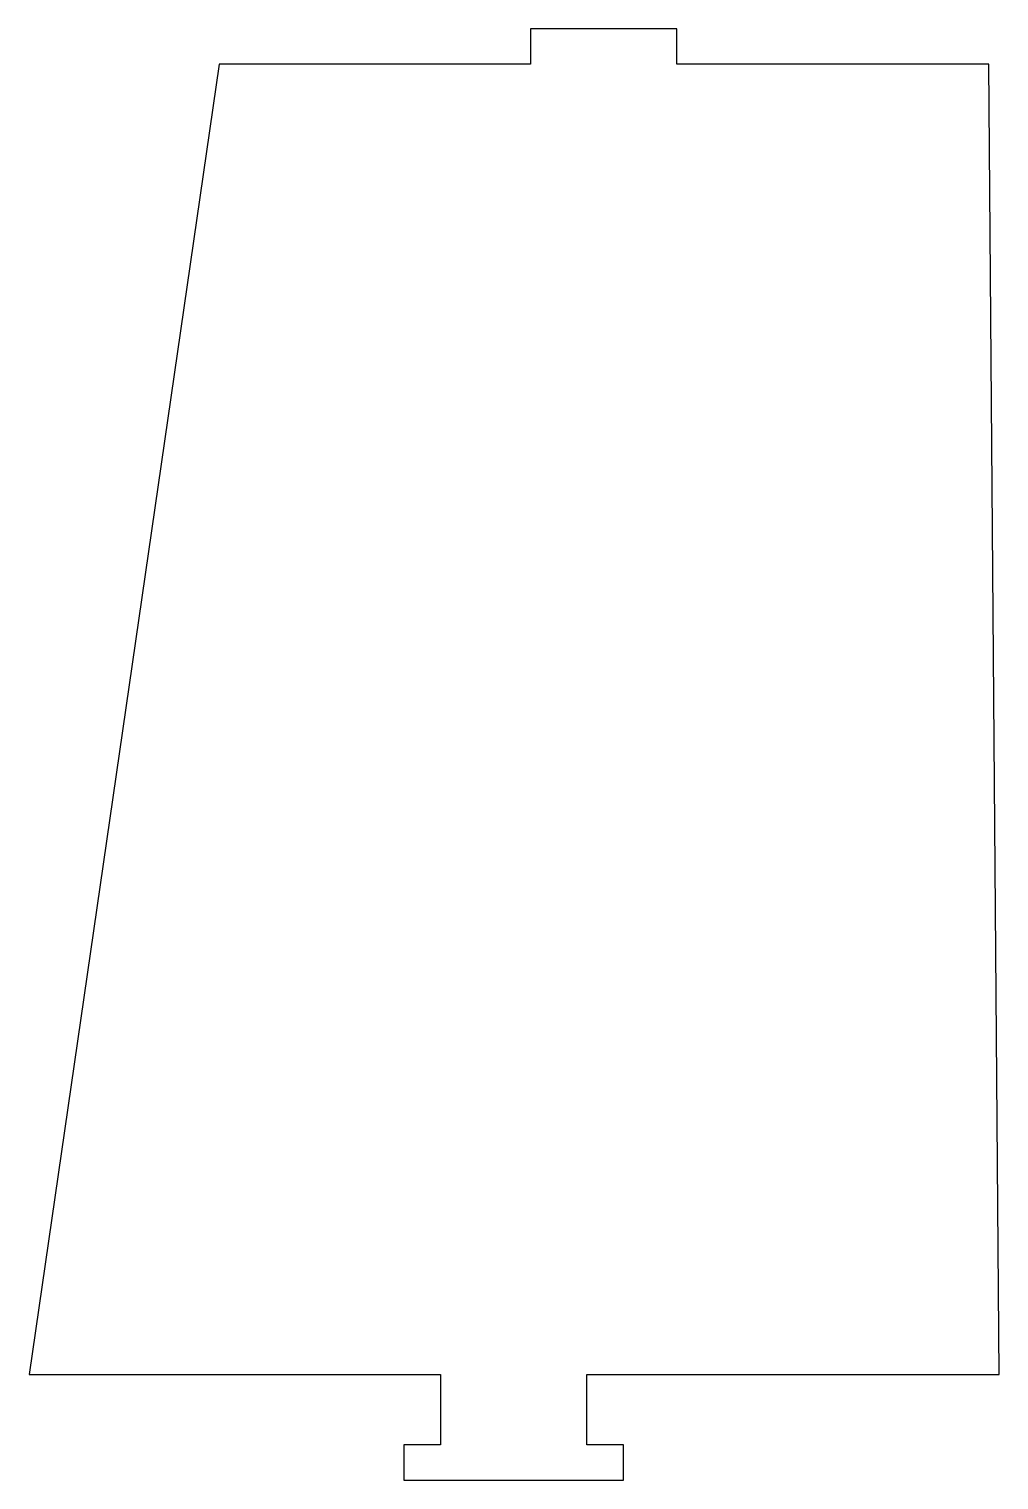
# Model space of a CAD drawing. Header units: millimetres. Extents: x 3556 to 3640, y 1404 to 1530.
import ezdxf

# ---------------------------------------------------------------- set-up
doc = ezdxf.new("R2010")
doc.units = ezdxf.units.MM

msp = doc.modelspace()

# ---------------------------------------------------------------- linework, layer by layer
at = {"color": 254, "true_color": 0xcad1ee, "extrusion": (-7.42783e-07, -1.88876e-16, -1)}
for p, q in [((3599.42, 1530.04, 4.31), (3599.42, 1526.99, 4.31)), ((3612.12, 1530.04, 4.31), (3599.42, 1530.04, 4.31)), ((3612.12, 1526.99, 4.31), (3612.12, 1530.04, 4.31)), ((3572.44, 1526.99, 4.31), (3555.94, 1413.41, 4.31)), ((3599.42, 1526.99, 4.31), (3572.44, 1526.99, 4.31)), ((3639.17, 1526.99, 4.31), (3612.12, 1526.99, 4.31)), ((3640.05, 1413.41, 4.31), (3639.17, 1526.99, 4.31)), ((3555.94, 1413.41, 4.31), (3591.62, 1413.41, 4.31)), ((3591.62, 1413.41, 4.31), (3591.62, 1407.31, 4.31)), ((3604.32, 1413.41, 4.31), (3640.05, 1413.41, 4.31)), ((3604.32, 1407.31, 4.31), (3604.32, 1413.41, 4.31)), ((3588.44, 1407.31, 4.31), (3588.44, 1404.26, 4.31)), ((3591.62, 1407.31, 4.31), (3588.44, 1407.31, 4.31)), ((3607.49, 1407.31, 4.31), (3604.32, 1407.31, 4.31)), ((3607.49, 1404.26, 4.31), (3607.49, 1407.31, 4.31)), ((3588.44, 1404.26, 4.31), (3607.49, 1404.26, 4.31))]:
    msp.add_line(p, q, dxfattribs=at)

doc.saveas('drawing.dxf')
